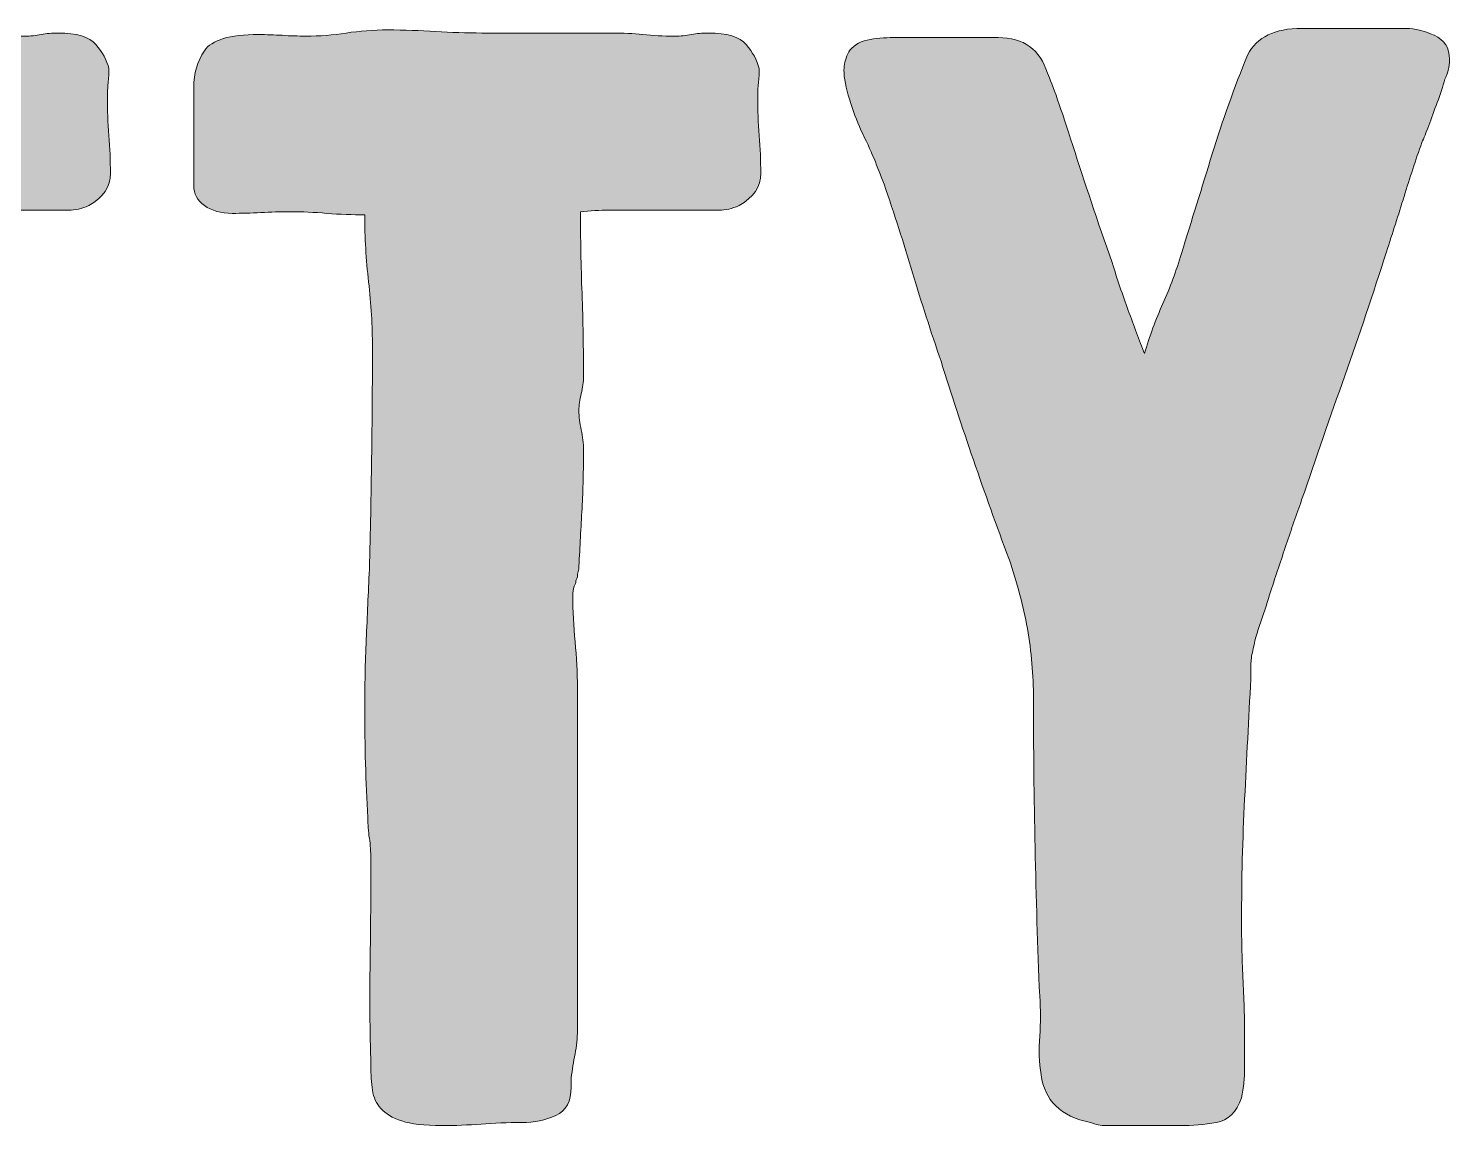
# Model space of a CAD drawing. Header units: inches. Extents: x 50 to 1028, y -930 to -150.
# Drawn here: x 633.6 to 873.6, y -337.3 to -152 of the extents above; entities that cross this region are included whole.
import ezdxf

# ---------------------------------------------------------------- set-up
doc = ezdxf.new("R2010")
doc.units = ezdxf.units.IN
doc.header["$MEASUREMENT"] = 0
doc.layers.add('Layer 1', color=7, linetype='Continuous')

# ---------------------------------------------------------------- blocks, each defined once
blk = doc.blocks.new('block 3')
at = {"layer": 'Layer 1', "true_color": 0x1f9d48}
h = blk.add_hatch(color=114, dxfattribs=at)
h.dxf.hatch_style = 2
edge = h.paths.add_edge_path()
edge.add_spline(control_points=[(616.98, -182.98), (616.98, -187.5), (617.07, -192.09), (617.25, -196.78), (617.42, -201.46), (617.51, -206.15), (617.51, -210.83), (617.51, -211.71), (617.37, -212.66), (617.12, -213.7), (616.86, -214.74), (616.72, -215.69), (616.72, -216.56), (616.72, -217.6), (616.86, -218.69), (617.12, -219.81), (617.37, -220.94), (617.51, -222.11), (617.51, -223.33), (617.51, -226.62), (617.42, -229.88), (617.25, -233.09), (617.07, -236.3), (616.89, -239.56), (616.72, -242.85), (616.72, -243.2), (616.68, -243.5), (616.59, -243.76), (616.5, -244.02), (616.47, -244.32), (616.47, -244.67), (616.29, -245.02), (616.2, -245.28), (616.2, -245.45), (616.2, -245.63), (616.12, -245.88), (615.94, -246.23), (615.77, -246.75), (615.68, -247.27), (615.68, -247.79), (615.68, -250.39), (615.82, -253), (616.07, -255.6), (616.33, -258.2), (616.47, -260.81), (616.47, -263.41), (616.47, -263.41), (616.47, -321.19), (616.47, -321.19), (616.47, -322.58), (616.33, -323.92), (616.07, -325.22), (615.82, -326.53), (615.59, -327.87), (615.43, -329.26), (615.43, -329.26), (615.43, -330.82), (615.43, -330.82), (615.43, -333.25), (614.55, -334.85), (612.82, -335.64), (611.08, -336.42), (609.18, -336.81), (607.09, -336.81), (604.66, -336.81), (602.36, -336.9), (600.19, -337.07), (598.02, -337.24), (595.81, -337.33), (593.56, -337.33), (590.61, -337.33), (588.35, -337.07), (586.79, -336.54), (585.23, -336.02), (584.06, -335.34), (583.28, -334.46), (582.5, -333.6), (582.02, -332.56), (581.85, -331.34), (581.67, -330.13), (581.59, -328.74), (581.59, -327.18), (581.41, -321.28), (581.37, -315.47), (581.46, -309.74), (581.54, -304.01), (581.59, -298.2), (581.59, -292.3), (581.59, -291.09), (581.5, -289.92), (581.33, -288.79), (581.15, -287.66), (581.07, -286.49), (581.07, -285.27), (580.89, -282.32), (580.76, -279.28), (580.68, -276.16), (580.59, -273.04), (580.55, -270.01), (580.55, -267.05), (580.55, -263.06), (580.63, -259.12), (580.81, -255.21), (580.98, -251.31), (581.15, -247.36), (581.33, -243.37), (581.5, -237.12), (581.63, -230.88), (581.72, -224.63), (581.81, -218.38), (581.85, -212.14), (581.85, -205.89), (581.85, -202.24), (581.63, -198.56), (581.2, -194.83), (580.76, -191.1), (580.55, -187.32), (580.55, -183.5), (578.47, -183.5), (576.34, -183.42), (574.17, -183.25), (572, -183.07), (569.96, -182.98), (568.05, -182.98), (566.32, -182.98), (564.63, -183.03), (562.98, -183.12), (561.33, -183.2), (559.73, -183.25), (558.16, -183.25), (556.25, -183.25), (554.69, -182.81), (553.48, -181.94), (552.26, -181.08), (551.66, -179.95), (551.66, -178.56), (551.66, -178.56), (551.66, -161.9), (551.66, -161.9), (551.66, -159.65), (552.26, -157.61), (553.48, -155.79), (554.69, -153.96), (557.73, -153.05), (562.59, -153.05), (563.98, -153.05), (565.32, -153.1), (566.62, -153.18), (567.92, -153.27), (569.27, -153.31), (570.66, -153.31), (572.91, -153.31), (575.17, -153.14), (577.42, -152.79), (579.68, -152.45), (582.02, -152.27), (584.45, -152.27), (587.22, -152.27), (589.92, -152.36), (592.52, -152.53), (595.12, -152.71), (597.72, -152.79), (600.33, -152.79), (600.33, -152.79), (622.45, -152.79), (622.45, -152.79), (624.18, -152.79), (625.88, -152.88), (627.52, -153.05), (629.17, -153.23), (630.95, -153.31), (632.86, -153.31), (633.9, -153.31), (634.85, -153.23), (635.73, -153.05), (636.59, -152.88), (637.55, -152.79), (638.59, -152.79), (641.71, -152.79), (643.83, -153.44), (644.96, -154.75), (646.09, -156.04), (646.83, -157.39), (647.18, -158.78), (647.18, -159.65), (647.13, -160.47), (647.04, -161.25), (646.96, -162.03), (646.92, -162.86), (646.92, -163.72), (646.92, -165.81), (647, -167.93), (647.18, -170.1), (647.34, -172.27), (647.43, -174.4), (647.43, -176.48), (647.43, -178.74), (646.22, -180.56), (643.8, -181.94), (642.58, -182.46), (641.45, -182.72), (640.41, -182.72), (640.41, -182.72), (638.07, -182.72), (638.07, -182.72), (638.07, -182.72), (627.4, -182.72), (627.4, -182.72), (625.49, -182.72), (623.66, -182.72), (621.93, -182.72), (620.19, -182.72), (618.55, -182.81), (616.98, -182.98)], knot_values=[0, 0, 0, 0, 1, 1, 1, 2, 2, 2, 3, 3, 3, 4, 4, 4, 5, 5, 5, 6, 6, 6, 7, 7, 7, 8, 8, 8, 9, 9, 9, 10, 10, 10, 11, 11, 11, 12, 12, 12, 13, 13, 13, 14, 14, 14, 15, 15, 15, 16, 16, 16, 17, 17, 17, 18, 18, 18, 19, 19, 19, 20, 20, 20, 21, 21, 21, 22, 22, 22, 23, 23, 23, 24, 24, 24, 25, 25, 25, 26, 26, 26, 27, 27, 27, 28, 28, 28, 29, 29, 29, 30, 30, 30, 31, 31, 31, 32, 32, 32, 33, 33, 33, 34, 34, 34, 35, 35, 35, 36, 36, 36, 37, 37, 37, 38, 38, 38, 39, 39, 39, 40, 40, 40, 41, 41, 41, 42, 42, 42, 43, 43, 43, 44, 44, 44, 45, 45, 45, 46, 46, 46, 47, 47, 47, 48, 48, 48, 49, 49, 49, 50, 50, 50, 51, 51, 51, 52, 52, 52, 53, 53, 53, 54, 54, 54, 55, 55, 55, 56, 56, 56, 57, 57, 57, 58, 58, 58, 59, 59, 59, 60, 60, 60, 61, 61, 61, 62, 62, 62, 63, 63, 63, 64, 64, 64, 65, 65, 65, 66, 66, 66, 67, 67, 67, 68, 68, 68, 69, 69, 69, 70, 70, 70, 71, 71, 71, 71], degree=3, periodic=1)
h = blk.add_hatch(color=114, dxfattribs=at)
h.dxf.hatch_style = 2
edge = h.paths.add_edge_path()
edge.add_spline(control_points=[(726.82, -182.98), (726.82, -187.5), (726.91, -192.09), (727.08, -196.78), (727.25, -201.46), (727.34, -206.15), (727.34, -210.83), (727.34, -211.71), (727.21, -212.66), (726.95, -213.7), (726.69, -214.74), (726.56, -215.69), (726.56, -216.56), (726.56, -217.6), (726.69, -218.69), (726.95, -219.81), (727.21, -220.94), (727.34, -222.11), (727.34, -223.33), (727.34, -226.62), (727.25, -229.88), (727.08, -233.09), (726.91, -236.3), (726.73, -239.56), (726.56, -242.85), (726.56, -243.2), (726.51, -243.5), (726.43, -243.76), (726.34, -244.02), (726.3, -244.32), (726.3, -244.67), (726.12, -245.02), (726.04, -245.28), (726.04, -245.45), (726.04, -245.63), (725.95, -245.88), (725.78, -246.23), (725.6, -246.75), (725.52, -247.27), (725.52, -247.79), (725.52, -250.39), (725.65, -253), (725.91, -255.6), (726.17, -258.2), (726.3, -260.81), (726.3, -263.41), (726.3, -263.41), (726.3, -321.19), (726.3, -321.19), (726.3, -322.58), (726.17, -323.92), (725.91, -325.22), (725.65, -326.53), (725.43, -327.87), (725.26, -329.26), (725.26, -329.26), (725.26, -330.82), (725.26, -330.82), (725.26, -333.25), (724.39, -334.85), (722.66, -335.64), (720.92, -336.42), (719.01, -336.81), (716.93, -336.81), (714.5, -336.81), (712.2, -336.9), (710.03, -337.07), (707.86, -337.24), (705.65, -337.33), (703.4, -337.33), (700.44, -337.33), (698.19, -337.07), (696.63, -336.54), (695.07, -336.02), (693.9, -335.34), (693.11, -334.46), (692.34, -333.6), (691.85, -332.56), (691.68, -331.34), (691.51, -330.13), (691.42, -328.74), (691.42, -327.18), (691.25, -321.28), (691.2, -315.47), (691.29, -309.74), (691.38, -304.01), (691.42, -298.2), (691.42, -292.3), (691.42, -291.09), (691.33, -289.92), (691.16, -288.79), (690.99, -287.66), (690.9, -286.49), (690.9, -285.27), (690.73, -282.32), (690.6, -279.28), (690.51, -276.16), (690.42, -273.04), (690.38, -270.01), (690.38, -267.05), (690.38, -263.06), (690.47, -259.12), (690.64, -255.21), (690.81, -251.31), (690.99, -247.36), (691.16, -243.37), (691.33, -237.12), (691.46, -230.88), (691.55, -224.63), (691.64, -218.38), (691.68, -212.14), (691.68, -205.89), (691.68, -202.24), (691.46, -198.56), (691.03, -194.83), (690.6, -191.1), (690.38, -187.32), (690.38, -183.5), (688.3, -183.5), (686.17, -183.42), (684, -183.25), (681.83, -183.07), (679.8, -182.98), (677.89, -182.98), (676.15, -182.98), (674.46, -183.03), (672.81, -183.12), (671.16, -183.2), (669.56, -183.25), (668, -183.25), (666.09, -183.25), (664.52, -182.81), (663.31, -181.94), (662.1, -181.08), (661.49, -179.95), (661.49, -178.56), (661.49, -178.56), (661.49, -161.9), (661.49, -161.9), (661.49, -159.65), (662.1, -157.61), (663.31, -155.79), (664.52, -153.96), (667.56, -153.05), (672.42, -153.05), (673.81, -153.05), (675.16, -153.1), (676.46, -153.18), (677.76, -153.27), (679.1, -153.31), (680.49, -153.31), (682.74, -153.31), (685, -153.14), (687.26, -152.79), (689.51, -152.45), (691.85, -152.27), (694.29, -152.27), (697.06, -152.27), (699.75, -152.36), (702.35, -152.53), (704.96, -152.71), (707.56, -152.79), (710.16, -152.79), (710.16, -152.79), (732.29, -152.79), (732.29, -152.79), (734.02, -152.79), (735.71, -152.88), (737.36, -153.05), (739.01, -153.23), (740.79, -153.31), (742.7, -153.31), (743.74, -153.31), (744.69, -153.23), (745.56, -153.05), (746.43, -152.88), (747.38, -152.79), (748.42, -152.79), (751.55, -152.79), (753.67, -153.44), (754.8, -154.75), (755.92, -156.04), (756.66, -157.39), (757.01, -158.78), (757.01, -159.65), (756.97, -160.47), (756.88, -161.25), (756.79, -162.03), (756.75, -162.86), (756.75, -163.72), (756.75, -165.81), (756.84, -167.93), (757.01, -170.1), (757.18, -172.27), (757.27, -174.4), (757.27, -176.48), (757.27, -178.74), (756.06, -180.56), (753.63, -181.94), (752.41, -182.46), (751.29, -182.72), (750.25, -182.72), (750.25, -182.72), (747.9, -182.72), (747.9, -182.72), (747.9, -182.72), (737.23, -182.72), (737.23, -182.72), (735.32, -182.72), (733.5, -182.72), (731.76, -182.72), (730.03, -182.72), (728.38, -182.81), (726.82, -182.98)], knot_values=[0, 0, 0, 0, 1, 1, 1, 2, 2, 2, 3, 3, 3, 4, 4, 4, 5, 5, 5, 6, 6, 6, 7, 7, 7, 8, 8, 8, 9, 9, 9, 10, 10, 10, 11, 11, 11, 12, 12, 12, 13, 13, 13, 14, 14, 14, 15, 15, 15, 16, 16, 16, 17, 17, 17, 18, 18, 18, 19, 19, 19, 20, 20, 20, 21, 21, 21, 22, 22, 22, 23, 23, 23, 24, 24, 24, 25, 25, 25, 26, 26, 26, 27, 27, 27, 28, 28, 28, 29, 29, 29, 30, 30, 30, 31, 31, 31, 32, 32, 32, 33, 33, 33, 34, 34, 34, 35, 35, 35, 36, 36, 36, 37, 37, 37, 38, 38, 38, 39, 39, 39, 40, 40, 40, 41, 41, 41, 42, 42, 42, 43, 43, 43, 44, 44, 44, 45, 45, 45, 46, 46, 46, 47, 47, 47, 48, 48, 48, 49, 49, 49, 50, 50, 50, 51, 51, 51, 52, 52, 52, 53, 53, 53, 54, 54, 54, 55, 55, 55, 56, 56, 56, 57, 57, 57, 58, 58, 58, 59, 59, 59, 60, 60, 60, 61, 61, 61, 62, 62, 62, 63, 63, 63, 64, 64, 64, 65, 65, 65, 66, 66, 66, 67, 67, 67, 68, 68, 68, 69, 69, 69, 70, 70, 70, 71, 71, 71, 71], degree=3, periodic=1)
h = blk.add_hatch(color=114, dxfattribs=at)
h.dxf.hatch_style = 2
edge = h.paths.add_edge_path()
edge.add_spline(control_points=[(822.08, -206.93), (822.95, -203.98), (823.99, -201.16), (825.2, -198.47), (826.41, -195.78), (827.46, -192.97), (828.33, -190.01), (830.06, -184.46), (831.79, -178.86), (833.53, -173.22), (835.26, -167.59), (837.26, -161.99), (839.52, -156.44), (841.08, -153.49), (844.11, -152.01), (848.63, -152.01), (848.63, -152.01), (866.33, -152.01), (866.33, -152.01), (867.71, -152.01), (869.27, -152.4), (871.01, -153.18), (872.74, -153.96), (873.61, -155.31), (873.61, -157.22), (873.61, -157.91), (873.52, -158.52), (873.35, -159.04), (873.35, -159.39), (873.18, -159.91), (872.83, -160.6), (872.48, -161.82), (872.05, -163.12), (871.53, -164.51), (871.01, -165.9), (870.53, -167.2), (870.1, -168.41), (869.67, -169.63), (869.27, -170.58), (868.93, -171.27), (867.89, -174.23), (866.89, -177.26), (865.93, -180.38), (864.98, -183.5), (863.98, -186.63), (862.94, -189.75), (860.68, -196.87), (858.34, -203.85), (855.91, -210.7), (853.48, -217.56), (851.05, -224.54), (848.63, -231.66), (847.76, -234.09), (846.89, -236.6), (846.02, -239.2), (845.15, -241.81), (844.29, -244.41), (843.42, -247.01), (842.9, -248.75), (842.34, -250.48), (841.73, -252.22), (841.12, -253.95), (840.64, -255.69), (840.3, -257.42), (840.12, -258.29), (840.04, -259.07), (840.04, -259.77), (840.04, -260.46), (840.04, -261.15), (840.04, -261.85), (839.69, -268.61), (839.34, -275.38), (839, -282.15), (838.65, -288.91), (838.48, -295.77), (838.48, -302.71), (838.48, -306.18), (838.56, -309.61), (838.74, -312.99), (838.91, -316.38), (839, -319.8), (839, -323.27), (839, -323.27), (839, -327.7), (839, -327.7), (839, -329.26), (838.82, -330.91), (838.48, -332.64), (837.61, -335.07), (836.18, -336.46), (834.18, -336.81), (832.19, -337.15), (830.15, -337.33), (828.07, -337.33), (828.07, -337.33), (822.6, -337.33), (822.6, -337.33), (822.6, -337.33), (819.48, -337.33), (819.48, -337.33), (819.48, -337.33), (818.17, -337.33), (818.17, -337.33), (817.31, -337.33), (816.44, -337.33), (815.57, -337.33), (814.7, -337.33), (813.84, -337.15), (812.97, -336.81), (807.93, -335.77), (805.16, -333.08), (804.64, -328.74), (804.29, -326.66), (804.21, -324.49), (804.38, -322.23), (804.55, -319.98), (804.55, -317.72), (804.38, -315.47), (804.03, -307.13), (803.77, -298.77), (803.6, -290.35), (803.42, -281.93), (803.34, -273.56), (803.34, -265.23), (803.34, -261.24), (802.99, -257.29), (802.3, -253.39), (801.6, -249.49), (800.56, -245.54), (799.18, -241.55), (797.09, -236), (795.1, -230.45), (793.19, -224.89), (791.28, -219.34), (789.46, -213.79), (787.72, -208.23), (785.99, -203.2), (784.38, -198.21), (782.91, -193.27), (781.43, -188.32), (779.83, -183.34), (778.09, -178.3), (777.57, -176.91), (777.01, -175.48), (776.4, -174.01), (775.79, -172.53), (775.05, -170.93), (774.19, -169.19), (773.49, -167.63), (772.84, -165.9), (772.24, -163.98), (771.63, -162.08), (771.33, -160.43), (771.33, -159.04), (771.33, -158.17), (771.54, -157.26), (771.98, -156.31), (772.41, -155.36), (773.32, -154.61), (774.71, -154.09), (776.09, -153.75), (777.57, -153.57), (779.13, -153.57), (779.13, -153.57), (797.35, -153.57), (797.35, -153.57), (801.69, -153.57), (804.47, -155.57), (805.68, -159.56), (806.55, -161.47), (807.98, -165.55), (809.98, -171.79), (811.97, -178.04), (814.18, -184.63), (816.61, -191.57), (817.48, -194.35), (818.39, -197.04), (819.34, -199.64), (820.3, -202.24), (821.21, -204.68), (822.08, -206.93)], knot_values=[0, 0, 0, 0, 1, 1, 1, 2, 2, 2, 3, 3, 3, 4, 4, 4, 5, 5, 5, 6, 6, 6, 7, 7, 7, 8, 8, 8, 9, 9, 9, 10, 10, 10, 11, 11, 11, 12, 12, 12, 13, 13, 13, 14, 14, 14, 15, 15, 15, 16, 16, 16, 17, 17, 17, 18, 18, 18, 19, 19, 19, 20, 20, 20, 21, 21, 21, 22, 22, 22, 23, 23, 23, 24, 24, 24, 25, 25, 25, 26, 26, 26, 27, 27, 27, 28, 28, 28, 29, 29, 29, 30, 30, 30, 31, 31, 31, 32, 32, 32, 33, 33, 33, 34, 34, 34, 35, 35, 35, 36, 36, 36, 37, 37, 37, 38, 38, 38, 39, 39, 39, 40, 40, 40, 41, 41, 41, 42, 42, 42, 43, 43, 43, 44, 44, 44, 45, 45, 45, 46, 46, 46, 47, 47, 47, 48, 48, 48, 49, 49, 49, 50, 50, 50, 51, 51, 51, 52, 52, 52, 53, 53, 53, 54, 54, 54, 55, 55, 55, 56, 56, 56, 57, 57, 57, 58, 58, 58, 59, 59, 59, 60, 60, 60, 60], degree=3, periodic=1)
at = {"layer": 'Layer 1', "lineweight": 0}
for points, knots in [([(616.98, -182.98), (616.98, -187.5), (617.07, -192.09), (617.25, -196.78), (617.42, -201.46), (617.51, -206.15), (617.51, -210.83), (617.51, -211.71), (617.37, -212.66), (617.12, -213.7), (616.86, -214.74), (616.72, -215.69), (616.72, -216.56), (616.72, -217.6), (616.86, -218.69), (617.12, -219.81), (617.37, -220.94), (617.51, -222.11), (617.51, -223.33), (617.51, -226.62), (617.42, -229.88), (617.25, -233.09), (617.07, -236.3), (616.89, -239.56), (616.72, -242.85), (616.72, -243.2), (616.68, -243.5), (616.59, -243.76), (616.5, -244.02), (616.47, -244.32), (616.47, -244.67), (616.29, -245.02), (616.2, -245.28), (616.2, -245.45), (616.2, -245.63), (616.12, -245.88), (615.94, -246.23), (615.77, -246.75), (615.68, -247.27), (615.68, -247.79), (615.68, -250.39), (615.82, -253), (616.07, -255.6), (616.33, -258.2), (616.47, -260.81), (616.47, -263.41), (616.47, -263.41), (616.47, -321.19), (616.47, -321.19), (616.47, -322.58), (616.33, -323.92), (616.07, -325.22), (615.82, -326.53), (615.59, -327.87), (615.43, -329.26), (615.43, -329.26), (615.43, -330.82), (615.43, -330.82), (615.43, -333.25), (614.55, -334.85), (612.82, -335.64), (611.08, -336.42), (609.18, -336.81), (607.09, -336.81), (604.66, -336.81), (602.36, -336.9), (600.19, -337.07), (598.02, -337.24), (595.81, -337.33), (593.56, -337.33), (590.61, -337.33), (588.35, -337.07), (586.79, -336.54), (585.23, -336.02), (584.06, -335.34), (583.28, -334.46), (582.5, -333.6), (582.02, -332.56), (581.85, -331.34), (581.67, -330.13), (581.59, -328.74), (581.59, -327.18), (581.41, -321.28), (581.37, -315.47), (581.46, -309.74), (581.54, -304.01), (581.59, -298.2), (581.59, -292.3), (581.59, -291.09), (581.5, -289.92), (581.33, -288.79), (581.15, -287.66), (581.07, -286.49), (581.07, -285.27), (580.89, -282.32), (580.76, -279.28), (580.68, -276.16), (580.59, -273.04), (580.55, -270.01), (580.55, -267.05), (580.55, -263.06), (580.63, -259.12), (580.81, -255.21), (580.98, -251.31), (581.15, -247.36), (581.33, -243.37), (581.5, -237.12), (581.63, -230.88), (581.72, -224.63), (581.81, -218.38), (581.85, -212.14), (581.85, -205.89), (581.85, -202.24), (581.63, -198.56), (581.2, -194.83), (580.76, -191.1), (580.55, -187.32), (580.55, -183.5), (578.47, -183.5), (576.34, -183.42), (574.17, -183.25), (572, -183.07), (569.96, -182.98), (568.05, -182.98), (566.32, -182.98), (564.63, -183.03), (562.98, -183.12), (561.33, -183.2), (559.73, -183.25), (558.16, -183.25), (556.25, -183.25), (554.69, -182.81), (553.48, -181.94), (552.26, -181.08), (551.66, -179.95), (551.66, -178.56), (551.66, -178.56), (551.66, -161.9), (551.66, -161.9), (551.66, -159.65), (552.26, -157.61), (553.48, -155.79), (554.69, -153.96), (557.73, -153.05), (562.59, -153.05), (563.98, -153.05), (565.32, -153.1), (566.62, -153.18), (567.92, -153.27), (569.27, -153.31), (570.66, -153.31), (572.91, -153.31), (575.17, -153.14), (577.42, -152.79), (579.68, -152.45), (582.02, -152.27), (584.45, -152.27), (587.22, -152.27), (589.92, -152.36), (592.52, -152.53), (595.12, -152.71), (597.72, -152.79), (600.33, -152.79), (600.33, -152.79), (622.45, -152.79), (622.45, -152.79), (624.18, -152.79), (625.88, -152.88), (627.52, -153.05), (629.17, -153.23), (630.95, -153.31), (632.86, -153.31), (633.9, -153.31), (634.85, -153.23), (635.73, -153.05), (636.59, -152.88), (637.55, -152.79), (638.59, -152.79), (641.71, -152.79), (643.83, -153.44), (644.96, -154.75), (646.09, -156.04), (646.83, -157.39), (647.18, -158.78), (647.18, -159.65), (647.13, -160.47), (647.04, -161.25), (646.96, -162.03), (646.92, -162.86), (646.92, -163.72), (646.92, -165.81), (647, -167.93), (647.18, -170.1), (647.34, -172.27), (647.43, -174.4), (647.43, -176.48), (647.43, -178.74), (646.22, -180.56), (643.8, -181.94), (642.58, -182.46), (641.45, -182.72), (640.41, -182.72), (640.41, -182.72), (638.07, -182.72), (638.07, -182.72), (638.07, -182.72), (627.4, -182.72), (627.4, -182.72), (625.49, -182.72), (623.66, -182.72), (621.93, -182.72), (620.19, -182.72), (618.55, -182.81), (616.98, -182.98)], [0, 0, 0, 0, 1, 1, 1, 2, 2, 2, 3, 3, 3, 4, 4, 4, 5, 5, 5, 6, 6, 6, 7, 7, 7, 8, 8, 8, 9, 9, 9, 10, 10, 10, 11, 11, 11, 12, 12, 12, 13, 13, 13, 14, 14, 14, 15, 15, 15, 16, 16, 16, 17, 17, 17, 18, 18, 18, 19, 19, 19, 20, 20, 20, 21, 21, 21, 22, 22, 22, 23, 23, 23, 24, 24, 24, 25, 25, 25, 26, 26, 26, 27, 27, 27, 28, 28, 28, 29, 29, 29, 30, 30, 30, 31, 31, 31, 32, 32, 32, 33, 33, 33, 34, 34, 34, 35, 35, 35, 36, 36, 36, 37, 37, 37, 38, 38, 38, 39, 39, 39, 40, 40, 40, 41, 41, 41, 42, 42, 42, 43, 43, 43, 44, 44, 44, 45, 45, 45, 46, 46, 46, 47, 47, 47, 48, 48, 48, 49, 49, 49, 50, 50, 50, 51, 51, 51, 52, 52, 52, 53, 53, 53, 54, 54, 54, 55, 55, 55, 56, 56, 56, 57, 57, 57, 58, 58, 58, 59, 59, 59, 60, 60, 60, 61, 61, 61, 62, 62, 62, 63, 63, 63, 64, 64, 64, 65, 65, 65, 66, 66, 66, 67, 67, 67, 68, 68, 68, 69, 69, 69, 70, 70, 70, 71, 71, 71, 71]), ([(726.82, -182.98), (726.82, -187.5), (726.91, -192.09), (727.08, -196.78), (727.25, -201.46), (727.34, -206.15), (727.34, -210.83), (727.34, -211.71), (727.21, -212.66), (726.95, -213.7), (726.69, -214.74), (726.56, -215.69), (726.56, -216.56), (726.56, -217.6), (726.69, -218.69), (726.95, -219.81), (727.21, -220.94), (727.34, -222.11), (727.34, -223.33), (727.34, -226.62), (727.25, -229.88), (727.08, -233.09), (726.91, -236.3), (726.73, -239.56), (726.56, -242.85), (726.56, -243.2), (726.51, -243.5), (726.43, -243.76), (726.34, -244.02), (726.3, -244.32), (726.3, -244.67), (726.12, -245.02), (726.04, -245.28), (726.04, -245.45), (726.04, -245.63), (725.95, -245.88), (725.78, -246.23), (725.6, -246.75), (725.52, -247.27), (725.52, -247.79), (725.52, -250.39), (725.65, -253), (725.91, -255.6), (726.17, -258.2), (726.3, -260.81), (726.3, -263.41), (726.3, -263.41), (726.3, -321.19), (726.3, -321.19), (726.3, -322.58), (726.17, -323.92), (725.91, -325.22), (725.65, -326.53), (725.43, -327.87), (725.26, -329.26), (725.26, -329.26), (725.26, -330.82), (725.26, -330.82), (725.26, -333.25), (724.39, -334.85), (722.66, -335.64), (720.92, -336.42), (719.01, -336.81), (716.93, -336.81), (714.5, -336.81), (712.2, -336.9), (710.03, -337.07), (707.86, -337.24), (705.65, -337.33), (703.4, -337.33), (700.44, -337.33), (698.19, -337.07), (696.63, -336.54), (695.07, -336.02), (693.9, -335.34), (693.11, -334.46), (692.34, -333.6), (691.85, -332.56), (691.68, -331.34), (691.51, -330.13), (691.42, -328.74), (691.42, -327.18), (691.25, -321.28), (691.2, -315.47), (691.29, -309.74), (691.38, -304.01), (691.42, -298.2), (691.42, -292.3), (691.42, -291.09), (691.33, -289.92), (691.16, -288.79), (690.99, -287.66), (690.9, -286.49), (690.9, -285.27), (690.73, -282.32), (690.6, -279.28), (690.51, -276.16), (690.42, -273.04), (690.38, -270.01), (690.38, -267.05), (690.38, -263.06), (690.47, -259.12), (690.64, -255.21), (690.81, -251.31), (690.99, -247.36), (691.16, -243.37), (691.33, -237.12), (691.46, -230.88), (691.55, -224.63), (691.64, -218.38), (691.68, -212.14), (691.68, -205.89), (691.68, -202.24), (691.46, -198.56), (691.03, -194.83), (690.6, -191.1), (690.38, -187.32), (690.38, -183.5), (688.3, -183.5), (686.17, -183.42), (684, -183.25), (681.83, -183.07), (679.8, -182.98), (677.89, -182.98), (676.15, -182.98), (674.46, -183.03), (672.81, -183.12), (671.16, -183.2), (669.56, -183.25), (668, -183.25), (666.09, -183.25), (664.52, -182.81), (663.31, -181.94), (662.1, -181.08), (661.49, -179.95), (661.49, -178.56), (661.49, -178.56), (661.49, -161.9), (661.49, -161.9), (661.49, -159.65), (662.1, -157.61), (663.31, -155.79), (664.52, -153.96), (667.56, -153.05), (672.42, -153.05), (673.81, -153.05), (675.16, -153.1), (676.46, -153.18), (677.76, -153.27), (679.1, -153.31), (680.49, -153.31), (682.74, -153.31), (685, -153.14), (687.26, -152.79), (689.51, -152.45), (691.85, -152.27), (694.29, -152.27), (697.06, -152.27), (699.75, -152.36), (702.35, -152.53), (704.96, -152.71), (707.56, -152.79), (710.16, -152.79), (710.16, -152.79), (732.29, -152.79), (732.29, -152.79), (734.02, -152.79), (735.71, -152.88), (737.36, -153.05), (739.01, -153.23), (740.79, -153.31), (742.7, -153.31), (743.74, -153.31), (744.69, -153.23), (745.56, -153.05), (746.43, -152.88), (747.38, -152.79), (748.42, -152.79), (751.55, -152.79), (753.67, -153.44), (754.8, -154.75), (755.92, -156.04), (756.66, -157.39), (757.01, -158.78), (757.01, -159.65), (756.97, -160.47), (756.88, -161.25), (756.79, -162.03), (756.75, -162.86), (756.75, -163.72), (756.75, -165.81), (756.84, -167.93), (757.01, -170.1), (757.18, -172.27), (757.27, -174.4), (757.27, -176.48), (757.27, -178.74), (756.06, -180.56), (753.63, -181.94), (752.41, -182.46), (751.29, -182.72), (750.25, -182.72), (750.25, -182.72), (747.9, -182.72), (747.9, -182.72), (747.9, -182.72), (737.23, -182.72), (737.23, -182.72), (735.32, -182.72), (733.5, -182.72), (731.76, -182.72), (730.03, -182.72), (728.38, -182.81), (726.82, -182.98)], [0, 0, 0, 0, 1, 1, 1, 2, 2, 2, 3, 3, 3, 4, 4, 4, 5, 5, 5, 6, 6, 6, 7, 7, 7, 8, 8, 8, 9, 9, 9, 10, 10, 10, 11, 11, 11, 12, 12, 12, 13, 13, 13, 14, 14, 14, 15, 15, 15, 16, 16, 16, 17, 17, 17, 18, 18, 18, 19, 19, 19, 20, 20, 20, 21, 21, 21, 22, 22, 22, 23, 23, 23, 24, 24, 24, 25, 25, 25, 26, 26, 26, 27, 27, 27, 28, 28, 28, 29, 29, 29, 30, 30, 30, 31, 31, 31, 32, 32, 32, 33, 33, 33, 34, 34, 34, 35, 35, 35, 36, 36, 36, 37, 37, 37, 38, 38, 38, 39, 39, 39, 40, 40, 40, 41, 41, 41, 42, 42, 42, 43, 43, 43, 44, 44, 44, 45, 45, 45, 46, 46, 46, 47, 47, 47, 48, 48, 48, 49, 49, 49, 50, 50, 50, 51, 51, 51, 52, 52, 52, 53, 53, 53, 54, 54, 54, 55, 55, 55, 56, 56, 56, 57, 57, 57, 58, 58, 58, 59, 59, 59, 60, 60, 60, 61, 61, 61, 62, 62, 62, 63, 63, 63, 64, 64, 64, 65, 65, 65, 66, 66, 66, 67, 67, 67, 68, 68, 68, 69, 69, 69, 70, 70, 70, 71, 71, 71, 71]), ([(822.08, -206.93), (822.95, -203.98), (823.99, -201.16), (825.2, -198.47), (826.41, -195.78), (827.46, -192.97), (828.33, -190.01), (830.06, -184.46), (831.79, -178.86), (833.53, -173.22), (835.26, -167.59), (837.26, -161.99), (839.52, -156.44), (841.08, -153.49), (844.11, -152.01), (848.63, -152.01), (848.63, -152.01), (866.33, -152.01), (866.33, -152.01), (867.71, -152.01), (869.27, -152.4), (871.01, -153.18), (872.74, -153.96), (873.61, -155.31), (873.61, -157.22), (873.61, -157.91), (873.52, -158.52), (873.35, -159.04), (873.35, -159.39), (873.18, -159.91), (872.83, -160.6), (872.48, -161.82), (872.05, -163.12), (871.53, -164.51), (871.01, -165.9), (870.53, -167.2), (870.1, -168.41), (869.67, -169.63), (869.27, -170.58), (868.93, -171.27), (867.89, -174.23), (866.89, -177.26), (865.93, -180.38), (864.98, -183.5), (863.98, -186.63), (862.94, -189.75), (860.68, -196.87), (858.34, -203.85), (855.91, -210.7), (853.48, -217.56), (851.05, -224.54), (848.63, -231.66), (847.76, -234.09), (846.89, -236.6), (846.02, -239.2), (845.15, -241.81), (844.29, -244.41), (843.42, -247.01), (842.9, -248.75), (842.34, -250.48), (841.73, -252.22), (841.12, -253.95), (840.64, -255.69), (840.3, -257.42), (840.12, -258.29), (840.04, -259.07), (840.04, -259.77), (840.04, -260.46), (840.04, -261.15), (840.04, -261.85), (839.69, -268.61), (839.34, -275.38), (839, -282.15), (838.65, -288.91), (838.48, -295.77), (838.48, -302.71), (838.48, -306.18), (838.56, -309.61), (838.74, -312.99), (838.91, -316.38), (839, -319.8), (839, -323.27), (839, -323.27), (839, -327.7), (839, -327.7), (839, -329.26), (838.82, -330.91), (838.48, -332.64), (837.61, -335.07), (836.18, -336.46), (834.18, -336.81), (832.19, -337.15), (830.15, -337.33), (828.07, -337.33), (828.07, -337.33), (822.6, -337.33), (822.6, -337.33), (822.6, -337.33), (819.48, -337.33), (819.48, -337.33), (819.48, -337.33), (818.17, -337.33), (818.17, -337.33), (817.31, -337.33), (816.44, -337.33), (815.57, -337.33), (814.7, -337.33), (813.84, -337.15), (812.97, -336.81), (807.93, -335.77), (805.16, -333.08), (804.64, -328.74), (804.29, -326.66), (804.21, -324.49), (804.38, -322.23), (804.55, -319.98), (804.55, -317.72), (804.38, -315.47), (804.03, -307.13), (803.77, -298.77), (803.6, -290.35), (803.42, -281.93), (803.34, -273.56), (803.34, -265.23), (803.34, -261.24), (802.99, -257.29), (802.3, -253.39), (801.6, -249.49), (800.56, -245.54), (799.18, -241.55), (797.09, -236), (795.1, -230.45), (793.19, -224.89), (791.28, -219.34), (789.46, -213.79), (787.72, -208.23), (785.99, -203.2), (784.38, -198.21), (782.91, -193.27), (781.43, -188.32), (779.83, -183.34), (778.09, -178.3), (777.57, -176.91), (777.01, -175.48), (776.4, -174.01), (775.79, -172.53), (775.05, -170.93), (774.19, -169.19), (773.49, -167.63), (772.84, -165.9), (772.24, -163.98), (771.63, -162.08), (771.33, -160.43), (771.33, -159.04), (771.33, -158.17), (771.54, -157.26), (771.98, -156.31), (772.41, -155.36), (773.32, -154.61), (774.71, -154.09), (776.09, -153.75), (777.57, -153.57), (779.13, -153.57), (779.13, -153.57), (797.35, -153.57), (797.35, -153.57), (801.69, -153.57), (804.47, -155.57), (805.68, -159.56), (806.55, -161.47), (807.98, -165.55), (809.98, -171.79), (811.97, -178.04), (814.18, -184.63), (816.61, -191.57), (817.48, -194.35), (818.39, -197.04), (819.34, -199.64), (820.3, -202.24), (821.21, -204.68), (822.08, -206.93)], [0, 0, 0, 0, 1, 1, 1, 2, 2, 2, 3, 3, 3, 4, 4, 4, 5, 5, 5, 6, 6, 6, 7, 7, 7, 8, 8, 8, 9, 9, 9, 10, 10, 10, 11, 11, 11, 12, 12, 12, 13, 13, 13, 14, 14, 14, 15, 15, 15, 16, 16, 16, 17, 17, 17, 18, 18, 18, 19, 19, 19, 20, 20, 20, 21, 21, 21, 22, 22, 22, 23, 23, 23, 24, 24, 24, 25, 25, 25, 26, 26, 26, 27, 27, 27, 28, 28, 28, 29, 29, 29, 30, 30, 30, 31, 31, 31, 32, 32, 32, 33, 33, 33, 34, 34, 34, 35, 35, 35, 36, 36, 36, 37, 37, 37, 38, 38, 38, 39, 39, 39, 40, 40, 40, 41, 41, 41, 42, 42, 42, 43, 43, 43, 44, 44, 44, 45, 45, 45, 46, 46, 46, 47, 47, 47, 48, 48, 48, 49, 49, 49, 50, 50, 50, 51, 51, 51, 52, 52, 52, 53, 53, 53, 54, 54, 54, 55, 55, 55, 56, 56, 56, 57, 57, 57, 58, 58, 58, 59, 59, 59, 60, 60, 60, 60])]:
    blk.add_open_spline(points, degree=3, knots=knots, dxfattribs=at)
blk = doc.blocks.new('block 2')
at = {"layer": 'Layer 1'}
blk.add_blockref('block 3', (0, 0), dxfattribs=at)

msp = doc.modelspace()

# ---------------------------------------------------------------- block references
at = {"layer": 'Layer 1'}
msp.add_blockref('block 2', (0, 0), dxfattribs=at)

doc.saveas('drawing.dxf')
